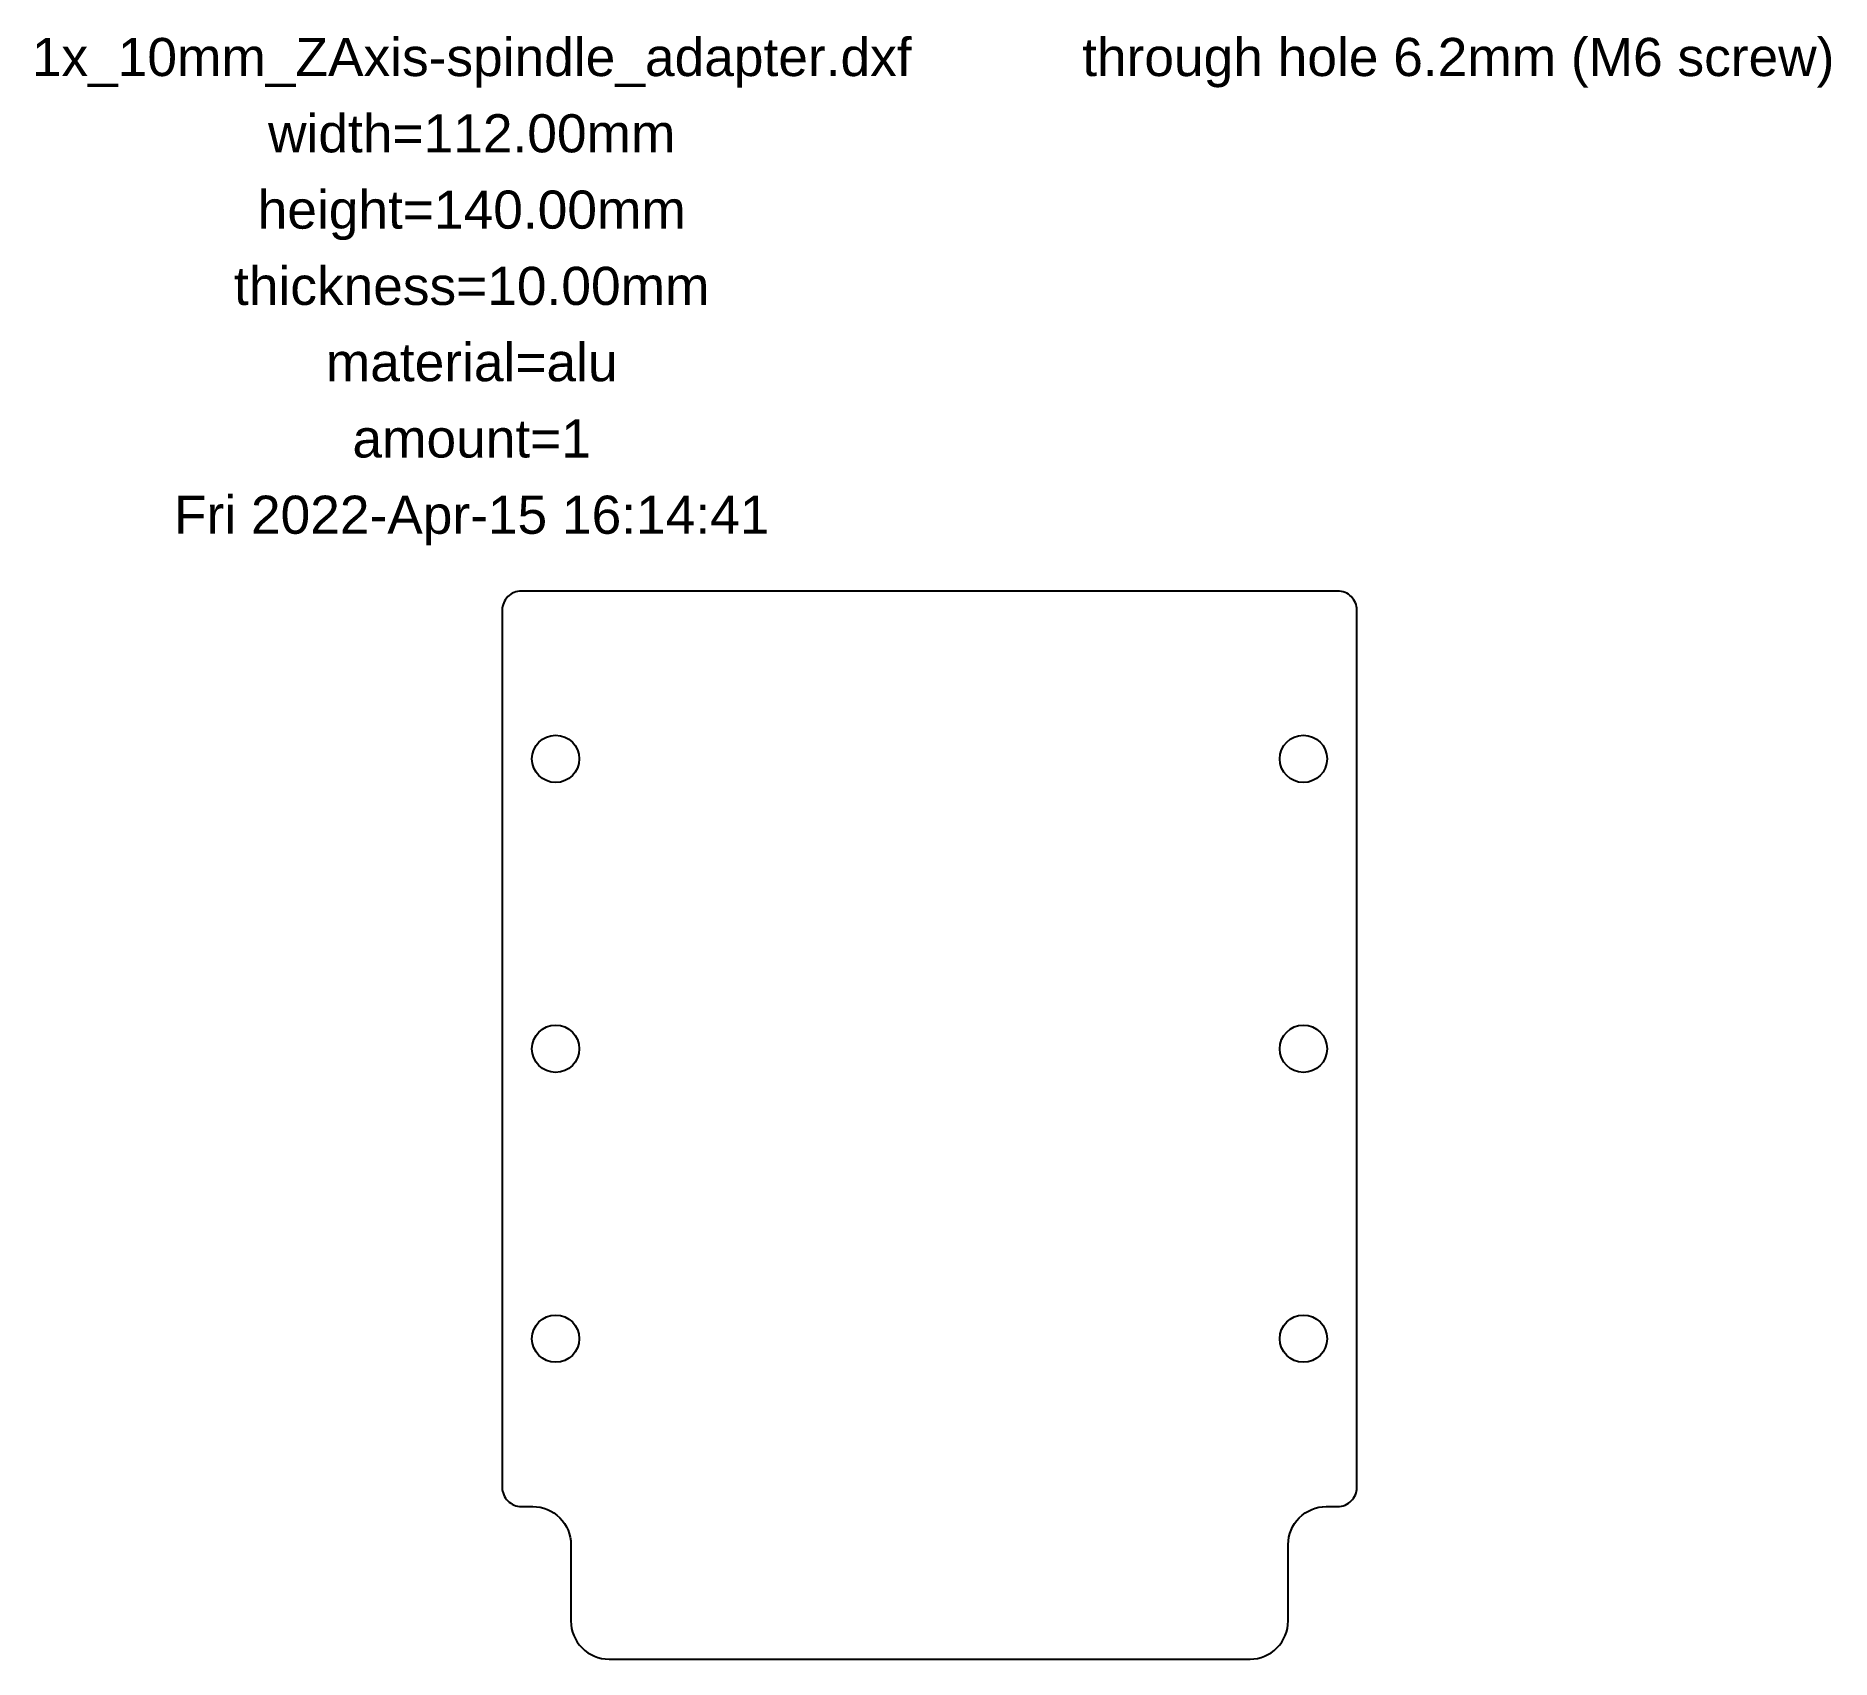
# Model space of a CAD drawing. Header units: millimetres. Extents: x -117 to 118, y 0 to 213.
import ezdxf
from ezdxf.enums import TextEntityAlignment as Align

# ---------------------------------------------------------------- set-up
doc = ezdxf.new("R2010")
doc.units = ezdxf.units.MM
doc.layers.add('annotation', color=7, linetype='Continuous')
doc.layers.add('th62', color=4, linetype='Continuous')
doc.styles.add('LiberationSans', font='LiberationSans-Regular.ttf')

msp = doc.modelspace()

# ---------------------------------------------------------------- linework, layer by layer
msp.add_lwpolyline([(-42, 0), (42, 0, 0.414214), (47, 5), (47, 15, -0.414214), (52, 20), (53.5, 20, 0.414214), (56, 22.5), (56, 137.5, 0.414214), (53.5, 140), (-53.5, 140, 0.414214), (-56, 137.5), (-56, 22.5, 0.414214), (-53.5, 20), (-52, 20, -0.414214), (-47, 15), (-47, 5, 0.414214)], format="xyb", close=True)
at = {"layer": 'th62'}
for centre in [(-49, 118), (49, 118), (-49, 80), (49, 80), (-49, 42), (49, 42)]:
    msp.add_circle(centre, 3.1, dxfattribs=at)

# ---------------------------------------------------------------- texts
at = {"layer": 'annotation', "style": 'LiberationSans'}
for s, p in [('1x_10mm_ZAxis-spindle_adapter.dxf', (-60, 210)), ('width=112.00mm', (-60, 200)), ('height=140.00mm', (-60, 190)), ('thickness=10.00mm', (-60, 180)), ('material=alu', (-60, 170)), ('amount=1', (-60, 160)), ('Fri 2022-Apr-15 16:14:41', (-60, 150))]:
    msp.add_text(s, height=5, dxfattribs=at).set_placement(p, align=Align.MIDDLE_CENTER)
at = {"layer": 'th62', "style": 'LiberationSans'}
msp.add_text('through hole 6.2mm (M6 screw)', height=5, dxfattribs=at).set_placement((20, 210), align=Align.MIDDLE_LEFT)

doc.saveas('drawing.dxf')
